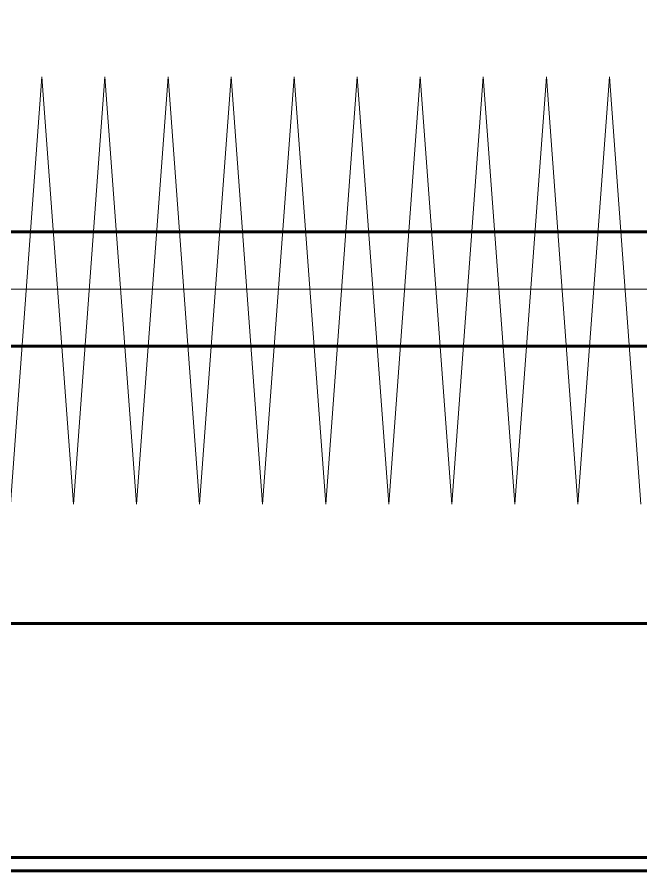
# Model space of a CAD drawing. Header units: millimetres. Extents: x 0 to 840, y 0 to 594.
# Drawn here: x 121.5 to 129.81, y 541.03 to 552.41 of the extents above; entities that cross this region are included whole.
import ezdxf

# ---------------------------------------------------------------- set-up
doc = ezdxf.new("R2010")
doc.units = ezdxf.units.MM
doc.linetypes.add('K5LT_AXLED', pattern=[19.5, 15, -1.5, 1.5, -1.5])
doc.linetypes.add('K5LT_BASIC', pattern=[0])
doc.layers.add('Системный слой', color=7, linetype='Continuous')

# ---------------------------------------------------------------- blocks, each defined once
blk = doc.blocks.new('U103')
at = {"layer": 'Системный слой', "color": 30, "linetype": 'K5LT_AXLED', "lineweight": 18, "true_color": 0xff8000}
for q in [(124.775, 545.919), (125.615, 545.919)]:
    blk.add_line((125.195, 551.619), q, dxfattribs=at)
blk = doc.blocks.new('U104')
at = {"layer": 'Системный слой', "color": 30, "linetype": 'K5LT_AXLED', "lineweight": 18, "true_color": 0xff8000}
for q in [(125.615, 545.919), (126.455, 545.919)]:
    blk.add_line((126.035, 551.619), q, dxfattribs=at)
blk = doc.blocks.new('U105')
at = {"layer": 'Системный слой', "color": 30, "linetype": 'K5LT_AXLED', "lineweight": 18, "true_color": 0xff8000}
for q in [(127.295, 545.919), (128.135, 545.919)]:
    blk.add_line((127.715, 551.619), q, dxfattribs=at)
blk = doc.blocks.new('U106')
at = {"layer": 'Системный слой', "color": 30, "linetype": 'K5LT_AXLED', "lineweight": 18, "true_color": 0xff8000}
for q in [(126.455, 545.919), (127.295, 545.919)]:
    blk.add_line((126.875, 551.619), q, dxfattribs=at)
blk = doc.blocks.new('U107')
at = {"layer": 'Системный слой', "color": 30, "linetype": 'K5LT_AXLED', "lineweight": 18, "true_color": 0xff8000}
for q in [(128.135, 545.919), (128.975, 545.919)]:
    blk.add_line((128.555, 551.619), q, dxfattribs=at)
blk = doc.blocks.new('U108')
at = {"layer": 'Системный слой', "color": 30, "linetype": 'K5LT_AXLED', "lineweight": 18, "true_color": 0xff8000}
for q in [(128.975, 545.919), (129.815, 545.919)]:
    blk.add_line((129.395, 551.619), q, dxfattribs=at)
blk = doc.blocks.new('U102')
at = {"layer": 'Системный слой'}
for name in ['U103', 'U104', 'U106', 'U105', 'U107', 'U108']:
    blk.add_blockref(name, (0, 0), dxfattribs=at)
blk = doc.blocks.new('U118')
at = {"layer": 'Системный слой', "color": 30, "linetype": 'K5LT_AXLED', "lineweight": 18, "true_color": 0xff8000}
for q in [(118.895, 545.919), (119.735, 545.919)]:
    blk.add_line((119.315, 551.619), q, dxfattribs=at)
blk = doc.blocks.new('U119')
at = {"layer": 'Системный слой', "color": 30, "linetype": 'K5LT_AXLED', "lineweight": 18, "true_color": 0xff8000}
for q in [(119.735, 545.919), (120.575, 545.919)]:
    blk.add_line((120.155, 551.619), q, dxfattribs=at)
blk = doc.blocks.new('U120')
at = {"layer": 'Системный слой', "color": 30, "linetype": 'K5LT_AXLED', "lineweight": 18, "true_color": 0xff8000}
for q in [(121.415, 545.919), (122.255, 545.919)]:
    blk.add_line((121.835, 551.619), q, dxfattribs=at)
blk = doc.blocks.new('U121')
at = {"layer": 'Системный слой', "color": 30, "linetype": 'K5LT_AXLED', "lineweight": 18, "true_color": 0xff8000}
for q in [(120.575, 545.919), (121.415, 545.919)]:
    blk.add_line((120.995, 551.619), q, dxfattribs=at)
blk = doc.blocks.new('U122')
at = {"layer": 'Системный слой', "color": 30, "linetype": 'K5LT_AXLED', "lineweight": 18, "true_color": 0xff8000}
for q in [(122.255, 545.919), (123.095, 545.919)]:
    blk.add_line((122.675, 551.619), q, dxfattribs=at)
blk = doc.blocks.new('U123')
at = {"layer": 'Системный слой', "color": 30, "linetype": 'K5LT_AXLED', "lineweight": 18, "true_color": 0xff8000}
for q in [(123.095, 545.919), (123.935, 545.919)]:
    blk.add_line((123.515, 551.619), q, dxfattribs=at)
blk = doc.blocks.new('U124')
at = {"layer": 'Системный слой', "color": 30, "linetype": 'K5LT_AXLED', "lineweight": 18, "true_color": 0xff8000}
for q in [(123.935, 545.919), (124.775, 545.919)]:
    blk.add_line((124.355, 551.619), q, dxfattribs=at)
blk = doc.blocks.new('U117')
at = {"layer": 'Системный слой'}
for name in ['U118', 'U119', 'U121', 'U120', 'U122', 'U123', 'U124']:
    blk.add_blockref(name, (0, 0), dxfattribs=at)

msp = doc.modelspace()

# ---------------------------------------------------------------- linework, layer by layer
at = {"layer": 'Системный слой', "color": 5, "linetype": 'K5LT_BASIC', "lineweight": 60, "true_color": 0x0000ff}
for p, q in [((59.62425, 549.54945), (135.81329, 549.54945)), ((59.75932, 548.02545), (135.81329, 548.02545)), ((47.26425, 544.33149), (205.72425, 544.33149)), ((205.72425, 541.21149), (47.26425, 541.21149)), ((205.72425, 541.03149), (47.26425, 541.03149))]:
    msp.add_line(p, q, dxfattribs=at)
at = {"layer": 'Системный слой', "color": 30, "linetype": 'K5LT_AXLED', "lineweight": 18, "true_color": 0xff8000}
msp.add_line((41.84425, 548.78745), (210.72425, 548.78745), dxfattribs=at)

# ---------------------------------------------------------------- block references
at = {"layer": 'Системный слой'}
for name in ['U117', 'U102']:
    msp.add_blockref(name, (0, 0), dxfattribs=at)

doc.saveas('drawing.dxf')
